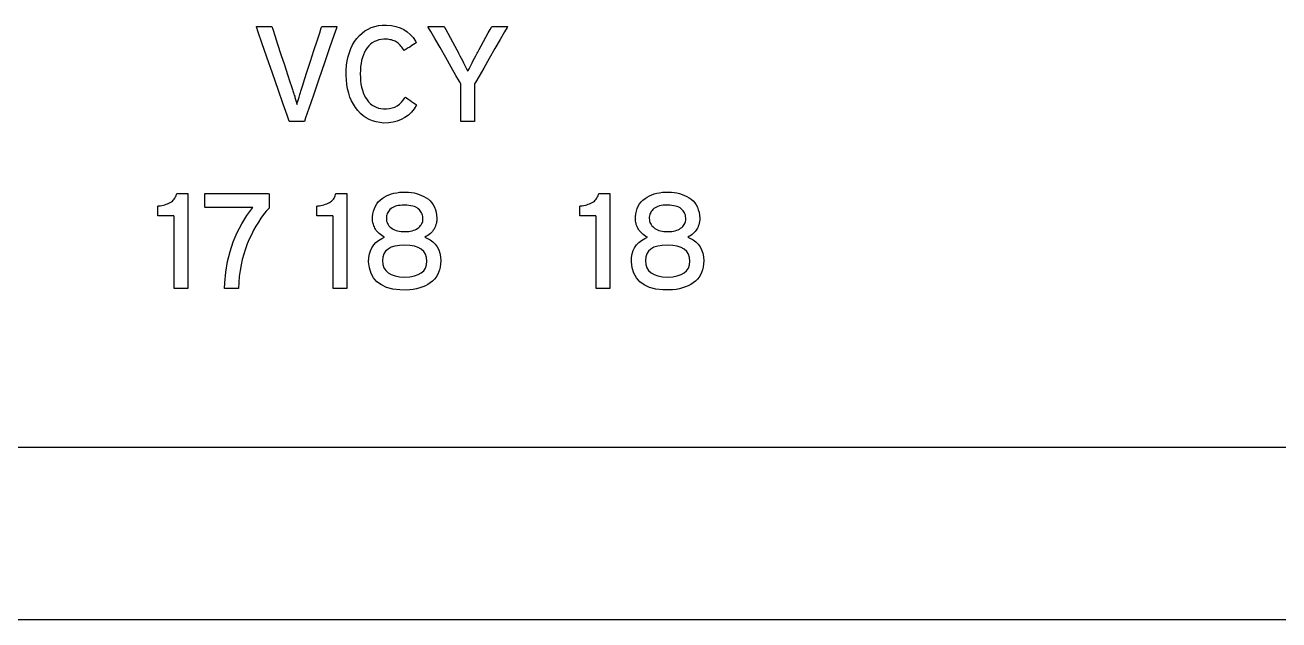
# Model space of a CAD drawing. Extents: x 1 to 47.7, y 0.2 to 35.
# Drawn here: x 34.609 to 35.894, y 8.414 to 9.022 of the extents above; entities that cross this region are included whole.
import ezdxf

# ---------------------------------------------------------------- set-up
doc = ezdxf.new("R2010")
doc.units = 0
doc.header["$MEASUREMENT"] = 0
for name, color, linetype in [('1_1__SCREW_TERMINAL_BLOCK_', 7, 'CONTINUOUS'), ('1_2__CONNECTORIZED_RELAY__', 7, 'CONTINUOUS'), ('7_0_____DWG', 7, 'CONTINUOUS')]:
    doc.layers.add(name, color=color, linetype=linetype)

msp = doc.modelspace()

# ---------------------------------------------------------------- linework, layer by layer
at = {"layer": '1_1__SCREW_TERMINAL_BLOCK_'}
for points in [[(34.7619, 8.7528), (34.7619, 8.7556), (34.7619, 8.7632), (34.7619, 8.7741), (34.7619, 8.7868), (34.7619, 8.7998), (34.7619, 8.8118), (34.7619, 8.8212), (34.7619, 8.8266), (34.7618, 8.8273), (34.7606, 8.8273), (34.7585, 8.8273), (34.7558, 8.8273), (34.7529, 8.8273), (34.75, 8.8273), (34.7476, 8.8273), (34.7459, 8.8273), (34.7453, 8.8273), (34.7453, 8.8277), (34.7453, 8.8287), (34.7453, 8.8302), (34.7453, 8.8319), (34.7453, 8.8336), (34.7453, 8.8353), (34.7453, 8.8365), (34.7453, 8.8372), (34.7461, 8.8374), (34.7478, 8.8376), (34.7494, 8.8379), (34.751, 8.8382), (34.7525, 8.8386), (34.754, 8.839), (34.7554, 8.8396), (34.7567, 8.8402), (34.758, 8.8408), (34.7592, 8.8415), (34.7603, 8.8423), (34.7612, 8.8432), (34.7621, 8.8442), (34.7629, 8.8453), (34.7635, 8.8465), (34.764, 8.8478), (34.7645, 8.8492), (34.7648, 8.85), (34.7656, 8.85), (34.767, 8.85), (34.7689, 8.85), (34.7709, 8.85), (34.7728, 8.85), (34.7745, 8.85), (34.7756, 8.85), (34.7761, 8.85), (34.7761, 8.8462), (34.7761, 8.8364), (34.7761, 8.8222), (34.7761, 8.8057), (34.7761, 8.7886), (34.7761, 8.7731), (34.7761, 8.7608), (34.7761, 8.7537), (34.7759, 8.7528), (34.7749, 8.7528), (34.7731, 8.7528), (34.7708, 8.7528), (34.7684, 8.7528), (34.766, 8.7528), (34.7639, 8.7528), (34.7625, 8.7528)], [(34.8592, 8.8352), (34.8563, 8.8319), (34.8535, 8.8284), (34.8508, 8.8247), (34.8483, 8.8208), (34.8458, 8.8167), (34.8434, 8.8124), (34.8411, 8.8079), (34.8389, 8.8033), (34.8369, 8.7984), (34.835, 8.7933), (34.8333, 8.788), (34.8318, 8.7826), (34.8306, 8.777), (34.8296, 8.7712), (34.8288, 8.7652), (34.8282, 8.7591), (34.8278, 8.7528), (34.8273, 8.7528), (34.8258, 8.7528), (34.8237, 8.7528), (34.8213, 8.7528), (34.8188, 8.7528), (34.8165, 8.7528), (34.8147, 8.7528), (34.8137, 8.7528), (34.8139, 8.7585), (34.815, 8.7696), (34.8168, 8.7803), (34.8194, 8.7906), (34.8226, 8.8005), (34.8266, 8.81), (34.8312, 8.819), (34.8366, 8.8276), (34.8427, 8.8359), (34.8408, 8.8359), (34.8358, 8.8359), (34.8286, 8.8359), (34.8202, 8.8359), (34.8116, 8.8359), (34.8037, 8.8359), (34.7975, 8.8359), (34.7939, 8.8359), (34.7934, 8.836), (34.7934, 8.837), (34.7934, 8.8388), (34.7934, 8.8411), (34.7934, 8.8435), (34.7934, 8.8459), (34.7934, 8.848), (34.7934, 8.8494), (34.7934, 8.85), (34.7959, 8.85), (34.8026, 8.85), (34.8122, 8.85), (34.8234, 8.85), (34.8349, 8.85), (34.8454, 8.85), (34.8537, 8.85), (34.8585, 8.85), (34.8592, 8.8498), (34.8592, 8.8487), (34.8592, 8.8469), (34.8592, 8.8445), (34.8592, 8.842), (34.8592, 8.8395), (34.8592, 8.8373), (34.8592, 8.8358)], [(35.1942, 8.7528), (35.1942, 8.7556), (35.1942, 8.7632), (35.1942, 8.7741), (35.1942, 8.7868), (35.1942, 8.7998), (35.1942, 8.8118), (35.1942, 8.8212), (35.1942, 8.8266), (35.194, 8.8273), (35.1928, 8.8273), (35.1907, 8.8273), (35.188, 8.8273), (35.1851, 8.8273), (35.1822, 8.8273), (35.1798, 8.8273), (35.1781, 8.8273), (35.1775, 8.8273), (35.1775, 8.8277), (35.1775, 8.8287), (35.1775, 8.8302), (35.1775, 8.8319), (35.1775, 8.8336), (35.1775, 8.8353), (35.1775, 8.8365), (35.1775, 8.8372), (35.1783, 8.8374), (35.18, 8.8376), (35.1817, 8.8379), (35.1832, 8.8382), (35.1847, 8.8386), (35.1862, 8.839), (35.1876, 8.8396), (35.1889, 8.8402), (35.1902, 8.8408), (35.1914, 8.8415), (35.1925, 8.8423), (35.1934, 8.8432), (35.1943, 8.8442), (35.1951, 8.8453), (35.1957, 8.8465), (35.1962, 8.8478), (35.1967, 8.8492), (35.197, 8.85), (35.1978, 8.85), (35.1992, 8.85), (35.2011, 8.85), (35.2031, 8.85), (35.205, 8.85), (35.2067, 8.85), (35.2078, 8.85), (35.2083, 8.85), (35.2083, 8.8462), (35.2083, 8.8364), (35.2083, 8.8222), (35.2083, 8.8057), (35.2083, 8.7886), (35.2083, 8.7731), (35.2083, 8.7608), (35.2083, 8.7537), (35.2081, 8.7528), (35.2071, 8.7528), (35.2053, 8.7528), (35.2031, 8.7528), (35.2006, 8.7528), (35.1982, 8.7528), (35.1961, 8.7528), (35.1947, 8.7528)], [(35.3044, 8.7811), (35.3042, 8.7779), (35.3038, 8.7748), (35.3031, 8.772), (35.3022, 8.7693), (35.301, 8.7668), (35.2996, 8.7645), (35.2979, 8.7624), (35.2959, 8.7604), (35.2937, 8.7586), (35.2913, 8.757), (35.2886, 8.7556), (35.2858, 8.7544), (35.2828, 8.7534), (35.2796, 8.7525), (35.2762, 8.7519), (35.2726, 8.7515), (35.2688, 8.7513), (35.2626, 8.7514), (35.2553, 8.7523), (35.249, 8.754), (35.2435, 8.7564), (35.2391, 8.7596), (35.2355, 8.7636), (35.2329, 8.7684), (35.2312, 8.7739), (35.2305, 8.7802), (35.2306, 8.7845), (35.2312, 8.7882), (35.2322, 8.7916), (35.2337, 8.7946), (35.2356, 8.7974), (35.238, 8.7999), (35.2408, 8.802), (35.244, 8.8039), (35.2469, 8.8054), (35.2453, 8.8062), (35.2439, 8.8071), (35.2425, 8.808), (35.2413, 8.809), (35.2402, 8.81), (35.2392, 8.8111), (35.2384, 8.8123), (35.2376, 8.8135), (35.237, 8.8147), (35.2364, 8.8159), (35.2359, 8.817), (35.2354, 8.8182), (35.2351, 8.8194), (35.2348, 8.8205), (35.2346, 8.8216), (35.2345, 8.8227), (35.2344, 8.8238), (35.2345, 8.8263), (35.2349, 8.8293), (35.2355, 8.8321), (35.2363, 8.8348), (35.2374, 8.8372), (35.2387, 8.8394), (35.2403, 8.8415), (35.2422, 8.8433), (35.2443, 8.845), (35.2465, 8.8464), (35.2488, 8.8477), (35.2512, 8.8487), (35.2538, 8.8496), (35.2565, 8.8503), (35.2593, 8.8509), (35.2622, 8.8513), (35.2653, 8.8515), (35.2684, 8.8515), (35.2714, 8.8514), (35.2742, 8.8511), (35.277, 8.8506), (35.2797, 8.8499), (35.2822, 8.8491), (35.2847, 8.8481), (35.2871, 8.847), (35.2894, 8.8456), (35.2916, 8.8441), (35.2936, 8.8424), (35.2953, 8.8405), (35.2968, 8.8384), (35.298, 8.8361), (35.2989, 8.8335), (35.2997, 8.8308), (35.3001, 8.8279), (35.3003, 8.8248), (35.3004, 8.8239), (35.3003, 8.8234), (35.3003, 8.8229), (35.3003, 8.8224), (35.3002, 8.8218), (35.3001, 8.8213), (35.3, 8.8208), (35.2999, 8.8202), (35.2998, 8.8196), (35.2997, 8.819), (35.2995, 8.8184), (35.2993, 8.8178), (35.2991, 8.8172), (35.2988, 8.8165), (35.2986, 8.8159), (35.2983, 8.8153), (35.298, 8.8146), (35.2975, 8.8137), (35.2967, 8.8125), (35.2958, 8.8113), (35.2948, 8.8102), (35.2937, 8.8091), (35.2925, 8.8081), (35.2912, 8.8072), (35.2897, 8.8063), (35.2882, 8.8055), (35.2903, 8.8042), (35.2935, 8.8026), (35.2963, 8.8005), (35.2987, 8.7981), (35.3007, 8.7954), (35.3022, 8.7923), (35.3034, 8.7889), (35.3041, 8.7852)], [(35.2861, 8.8239), (35.2861, 8.8253), (35.2859, 8.8266), (35.2856, 8.8278), (35.2852, 8.8291), (35.2847, 8.8302), (35.284, 8.8313), (35.2833, 8.8324), (35.2824, 8.8334), (35.2814, 8.8344), (35.2802, 8.8353), (35.2788, 8.836), (35.2773, 8.8367), (35.2756, 8.8372), (35.2738, 8.8376), (35.2718, 8.8379), (35.2696, 8.8381), (35.2673, 8.8382), (35.265, 8.8381), (35.2628, 8.838), (35.2609, 8.8377), (35.259, 8.8373), (35.2574, 8.8368), (35.2559, 8.8362), (35.2546, 8.8355), (35.2534, 8.8347), (35.2524, 8.8338), (35.2515, 8.8328), (35.2507, 8.8318), (35.2501, 8.8307), (35.2495, 8.8295), (35.2491, 8.8284), (35.2489, 8.8271), (35.2487, 8.8258), (35.2487, 8.8245), (35.2488, 8.8231), (35.249, 8.8218), (35.2493, 8.8205), (35.2498, 8.8193), (35.2505, 8.8182), (35.2512, 8.8171), (35.2522, 8.8162), (35.2532, 8.8152), (35.2544, 8.8144), (35.2557, 8.8136), (35.2571, 8.8129), (35.2586, 8.8123), (35.2601, 8.8119), (35.2618, 8.8115), (35.2636, 8.8112), (35.2655, 8.8111), (35.2675, 8.811), (35.2696, 8.8111), (35.2716, 8.8112), (35.2734, 8.8115), (35.2752, 8.8119), (35.2768, 8.8124), (35.2782, 8.813), (35.2796, 8.8137), (35.2808, 8.8145), (35.2819, 8.8153), (35.2829, 8.8162), (35.2838, 8.8172), (35.2845, 8.8182), (35.2851, 8.8192), (35.2855, 8.8203), (35.2859, 8.8215), (35.2861, 8.8227)], [(35.2901, 8.7807), (35.2898, 8.7845), (35.2887, 8.7879), (35.287, 8.7907), (35.2845, 8.793), (35.2813, 8.7949), (35.2773, 8.7962), (35.2727, 8.797), (35.2673, 8.7973), (35.262, 8.797), (35.2574, 8.7962), (35.2535, 8.795), (35.2503, 8.7932), (35.2479, 8.791), (35.2461, 8.7883), (35.245, 8.7851), (35.2447, 8.7814), (35.2451, 8.7775), (35.2462, 8.7741), (35.248, 8.7712), (35.2505, 8.7689), (35.2537, 8.767), (35.2576, 8.7657), (35.2621, 8.7648), (35.2674, 8.7645), (35.2727, 8.7649), (35.2773, 8.7657), (35.2812, 8.767), (35.2844, 8.7688), (35.2869, 8.771), (35.2887, 8.7738), (35.2898, 8.777)]]:
    msp.add_lwpolyline(points, close=True, dxfattribs=at)
at = {"layer": '1_2__CONNECTORIZED_RELAY__'}
for points in [[(34.8954, 8.9237), (34.8948, 8.9237), (34.8933, 8.9237), (34.8911, 8.9237), (34.8885, 8.9237), (34.8859, 8.9237), (34.8834, 8.9237), (34.8814, 8.9237), (34.8802, 8.9237), (34.8798, 8.9242), (34.8777, 8.9303), (34.8738, 8.9416), (34.8686, 8.9565), (34.8628, 8.9731), (34.8571, 8.9896), (34.852, 9.0043), (34.8482, 9.0152), (34.8463, 9.0206), (34.8465, 9.0209), (34.8479, 9.0209), (34.85, 9.0209), (34.8525, 9.0209), (34.8553, 9.0209), (34.8579, 9.0209), (34.8601, 9.0209), (34.8616, 9.0209), (34.8621, 9.0209), (34.863, 9.0182), (34.8651, 9.0118), (34.868, 9.0028), (34.8714, 8.9924), (34.8749, 8.9817), (34.8781, 8.9719), (34.8806, 8.9642), (34.8821, 8.9597), (34.8825, 8.9585), (34.8829, 8.9575), (34.8832, 8.9564), (34.8836, 8.9553), (34.884, 8.9542), (34.8843, 8.9531), (34.8847, 8.952), (34.8851, 8.9508), (34.8855, 8.9496), (34.8858, 8.9484), (34.8861, 8.9473), (34.8864, 8.9462), (34.8867, 8.9452), (34.887, 8.9442), (34.8872, 8.9433), (34.8874, 8.9425), (34.8876, 8.9418), (34.8878, 8.9413), (34.888, 8.942), (34.8882, 8.9428), (34.8884, 8.9437), (34.8887, 8.9446), (34.889, 8.9455), (34.8893, 8.9466), (34.8897, 8.9477), (34.89, 8.9488), (34.8904, 8.9501), (34.8908, 8.9513), (34.8911, 8.9524), (34.8915, 8.9536), (34.8918, 8.9547), (34.8921, 8.9558), (34.8925, 8.9569), (34.8928, 8.958), (34.8931, 8.959), (34.8938, 8.961), (34.8956, 8.9668), (34.8984, 8.9754), (34.9017, 8.9856), (34.9052, 8.9963), (34.9084, 9.0063), (34.9111, 9.0145), (34.9127, 9.0197), (34.9132, 9.0209), (34.9141, 9.0209), (34.9158, 9.0209), (34.9182, 9.0209), (34.9208, 9.0209), (34.9235, 9.0209), (34.9259, 9.0209), (34.9277, 9.0209), (34.9287, 9.0209), (34.9282, 9.0194), (34.9256, 9.0118), (34.9213, 8.9993), (34.916, 8.9838), (34.9102, 8.967), (34.9047, 8.9508), (34.8999, 8.937), (34.8966, 8.9274)], [(35.0104, 8.9408), (35.0079, 8.9368), (35.005, 8.9334), (35.0019, 8.9303), (34.9984, 8.9278), (34.9947, 8.9257), (34.9906, 8.9242), (34.9863, 8.923), (34.9816, 8.9224), (34.9769, 8.9222), (34.9728, 8.9226), (34.969, 8.9233), (34.9653, 8.9243), (34.9619, 8.9257), (34.9586, 8.9275), (34.9556, 8.9296), (34.9528, 8.9321), (34.9502, 8.9349), (34.9478, 8.938), (34.9456, 8.9414), (34.9437, 8.9449), (34.9421, 8.9488), (34.9408, 8.9528), (34.9397, 8.9571), (34.9389, 8.9616), (34.9384, 8.9664), (34.9382, 8.9713), (34.9383, 8.9764), (34.9387, 8.9813), (34.9394, 8.9859), (34.9403, 8.9903), (34.9415, 8.9945), (34.943, 8.9984), (34.9448, 9.0021), (34.9469, 9.0056), (34.9492, 9.0088), (34.9518, 9.0117), (34.9545, 9.0143), (34.9574, 9.0165), (34.9606, 9.0184), (34.9639, 9.0199), (34.9675, 9.0211), (34.9712, 9.0219), (34.9752, 9.0224), (34.9797, 9.0225), (34.9846, 9.022), (34.9892, 9.0211), (34.9934, 9.0198), (34.9973, 9.018), (35.0008, 9.0157), (35.0039, 9.0129), (35.0067, 9.0097), (35.0091, 9.006), (35.0098, 9.0042), (35.0089, 9.0036), (35.0073, 9.0026), (35.0054, 9.0014), (35.0033, 9), (35.0012, 8.9987), (34.9994, 8.9975), (34.9981, 8.9967), (34.9975, 8.9963), (34.9968, 8.9974), (34.996, 8.9987), (34.9951, 8.9999), (34.9943, 9.001), (34.9934, 9.002), (34.9925, 9.0029), (34.9915, 9.0038), (34.9905, 9.0046), (34.9896, 9.0053), (34.9885, 9.0059), (34.9873, 9.0064), (34.9861, 9.0068), (34.9848, 9.0072), (34.9834, 9.0075), (34.982, 9.0077), (34.9805, 9.0079), (34.979, 9.008), (34.9769, 9.008), (34.9742, 9.0077), (34.9716, 9.0072), (34.9693, 9.0065), (34.9671, 9.0055), (34.965, 9.0043), (34.9631, 9.0029), (34.9613, 9.0012), (34.9598, 8.9992), (34.9583, 8.997), (34.957, 8.9946), (34.9559, 8.9921), (34.9549, 8.9893), (34.9541, 8.9863), (34.9535, 8.9832), (34.953, 8.9799), (34.9528, 8.9763), (34.9527, 8.9726), (34.9528, 8.9689), (34.953, 8.9654), (34.9534, 8.9621), (34.954, 8.959), (34.9548, 8.956), (34.9557, 8.9533), (34.9568, 8.9507), (34.9581, 8.9483), (34.9596, 8.946), (34.9611, 8.944), (34.9628, 8.9422), (34.9647, 8.9406), (34.9668, 8.9393), (34.969, 8.9383), (34.9713, 8.9375), (34.9738, 8.937), (34.9765, 8.9367), (34.9795, 8.9367), (34.9825, 8.937), (34.9854, 8.9377), (34.988, 8.9386), (34.9905, 8.9399), (34.9927, 8.9415), (34.9948, 8.9434), (34.9966, 8.9456), (34.9983, 8.9481), (34.9989, 8.9487), (34.9999, 8.948), (35.0014, 8.947), (35.0033, 8.9457), (35.0053, 8.9443), (35.0072, 8.943), (35.0088, 8.9418), (35.01, 8.9411)], [(35.0698, 8.9622), (35.0698, 8.9607), (35.0698, 8.9569), (35.0698, 8.9515), (35.0698, 8.9451), (35.0698, 8.9384), (35.0698, 8.9323), (35.0698, 8.9274), (35.0698, 8.9243), (35.0697, 8.9237), (35.0689, 8.9237), (35.0672, 8.9237), (35.065, 8.9237), (35.0626, 8.9237), (35.0602, 8.9237), (35.0581, 8.9237), (35.0565, 8.9237), (35.0557, 8.9237), (35.0557, 8.9245), (35.0557, 8.9277), (35.0557, 8.9328), (35.0557, 8.9391), (35.0557, 8.9457), (35.0557, 8.952), (35.0557, 8.9574), (35.0557, 8.961), (35.0557, 8.9622), (35.0542, 8.9648), (35.0507, 8.9709), (35.0458, 8.9794), (35.0402, 8.9892), (35.0344, 8.9994), (35.029, 9.0086), (35.0248, 9.016), (35.0223, 9.0203), (35.0221, 9.0209), (35.0232, 9.0209), (35.0252, 9.0209), (35.0278, 9.0209), (35.0306, 9.0209), (35.0334, 9.0209), (35.0359, 9.0209), (35.0377, 9.0209), (35.0385, 9.0209), (35.0389, 9.0203), (35.0402, 9.0179), (35.0422, 9.0142), (35.0446, 9.0098), (35.0471, 9.0052), (35.0495, 9.0008), (35.0515, 8.9972), (35.0528, 8.9948), (35.0534, 8.9936), (35.0548, 8.9911), (35.056, 8.9886), (35.0573, 8.9862), (35.0584, 8.9839), (35.0595, 8.9817), (35.0606, 8.9796), (35.0616, 8.9776), (35.0625, 8.9757), (35.0633, 8.9758), (35.0642, 8.9777), (35.0651, 8.9797), (35.0662, 8.9818), (35.0673, 8.9839), (35.0684, 8.9862), (35.0697, 8.9886), (35.071, 8.9911), (35.0724, 8.9937), (35.073, 8.9948), (35.0744, 8.9974), (35.0764, 9.0011), (35.0788, 9.0055), (35.0814, 9.0102), (35.0838, 9.0146), (35.0857, 9.0181), (35.087, 9.0204), (35.0873, 9.0209), (35.0882, 9.0209), (35.0901, 9.0209), (35.0925, 9.0209), (35.0953, 9.0209), (35.0981, 9.0209), (35.1006, 9.0209), (35.1025, 9.0209), (35.1035, 9.0209), (35.103, 9.02), (35.1004, 9.0154), (35.096, 9.0078), (35.0906, 8.9984), (35.0848, 8.9883), (35.0792, 8.9785), (35.0744, 8.9702), (35.0711, 8.9643)], [(34.9249, 8.7528), (34.9249, 8.7556), (34.9249, 8.7632), (34.9249, 8.7741), (34.9249, 8.7867), (34.9249, 8.7998), (34.9249, 8.8117), (34.9249, 8.8212), (34.9249, 8.8266), (34.9247, 8.8273), (34.9235, 8.8273), (34.9214, 8.8273), (34.9188, 8.8273), (34.9158, 8.8273), (34.913, 8.8273), (34.9106, 8.8273), (34.9089, 8.8273), (34.9082, 8.8273), (34.9082, 8.8277), (34.9082, 8.8287), (34.9082, 8.8302), (34.9082, 8.8319), (34.9082, 8.8336), (34.9082, 8.8352), (34.9082, 8.8365), (34.9082, 8.8372), (34.9091, 8.8374), (34.9108, 8.8376), (34.9124, 8.8379), (34.914, 8.8382), (34.9155, 8.8386), (34.917, 8.839), (34.9183, 8.8396), (34.9197, 8.8401), (34.921, 8.8408), (34.9222, 8.8415), (34.9232, 8.8423), (34.9242, 8.8432), (34.9251, 8.8442), (34.9258, 8.8453), (34.9265, 8.8465), (34.927, 8.8478), (34.9274, 8.8492), (34.9277, 8.8499), (34.9286, 8.8499), (34.93, 8.8499), (34.9318, 8.8499), (34.9338, 8.8499), (34.9358, 8.8499), (34.9374, 8.8499), (34.9386, 8.8499), (34.939, 8.8499), (34.939, 8.8462), (34.939, 8.8363), (34.939, 8.8222), (34.939, 8.8056), (34.939, 8.7886), (34.939, 8.773), (34.939, 8.7608), (34.939, 8.7537), (34.9389, 8.7528), (34.9379, 8.7528), (34.9361, 8.7528), (34.9338, 8.7528), (34.9313, 8.7528), (34.9289, 8.7528), (34.9269, 8.7528), (34.9255, 8.7528)], [(35.0351, 8.7811), (35.035, 8.7779), (35.0346, 8.7748), (35.0339, 8.772), (35.0329, 8.7693), (35.0318, 8.7668), (35.0303, 8.7645), (35.0286, 8.7624), (35.0266, 8.7604), (35.0244, 8.7586), (35.022, 8.757), (35.0194, 8.7556), (35.0166, 8.7544), (35.0136, 8.7534), (35.0104, 8.7525), (35.007, 8.7519), (35.0034, 8.7515), (34.9996, 8.7512), (34.9933, 8.7514), (34.9861, 8.7523), (34.9797, 8.754), (34.9743, 8.7564), (34.9698, 8.7596), (34.9663, 8.7636), (34.9637, 8.7683), (34.962, 8.7739), (34.9612, 8.7802), (34.9614, 8.7845), (34.962, 8.7882), (34.963, 8.7915), (34.9645, 8.7946), (34.9664, 8.7974), (34.9687, 8.7999), (34.9715, 8.802), (34.9747, 8.8039), (34.9776, 8.8054), (34.9761, 8.8062), (34.9746, 8.8071), (34.9733, 8.808), (34.9721, 8.809), (34.971, 8.81), (34.97, 8.8111), (34.9691, 8.8122), (34.9684, 8.8134), (34.9677, 8.8147), (34.9671, 8.8159), (34.9666, 8.817), (34.9662, 8.8182), (34.9658, 8.8193), (34.9655, 8.8205), (34.9653, 8.8216), (34.9652, 8.8227), (34.9652, 8.8237), (34.9653, 8.8263), (34.9656, 8.8293), (34.9662, 8.8321), (34.9671, 8.8347), (34.9681, 8.8372), (34.9695, 8.8394), (34.9711, 8.8415), (34.9729, 8.8433), (34.975, 8.845), (34.9772, 8.8464), (34.9795, 8.8476), (34.982, 8.8487), (34.9845, 8.8496), (34.9872, 8.8503), (34.99, 8.8509), (34.993, 8.8513), (34.996, 8.8515), (34.9992, 8.8515), (35.0021, 8.8514), (35.005, 8.8511), (35.0077, 8.8506), (35.0104, 8.8499), (35.013, 8.8491), (35.0155, 8.8481), (35.0179, 8.847), (35.0202, 8.8456), (35.0224, 8.8441), (35.0243, 8.8424), (35.026, 8.8405), (35.0275, 8.8384), (35.0287, 8.8361), (35.0297, 8.8335), (35.0304, 8.8308), (35.0309, 8.8279), (35.0311, 8.8248), (35.0311, 8.8239), (35.0311, 8.8234), (35.0311, 8.8229), (35.031, 8.8224), (35.031, 8.8218), (35.0309, 8.8213), (35.0308, 8.8207), (35.0307, 8.8202), (35.0306, 8.8196), (35.0304, 8.819), (35.0302, 8.8184), (35.03, 8.8178), (35.0298, 8.8171), (35.0296, 8.8165), (35.0293, 8.8159), (35.029, 8.8153), (35.0287, 8.8146), (35.0283, 8.8137), (35.0275, 8.8125), (35.0266, 8.8113), (35.0256, 8.8101), (35.0245, 8.8091), (35.0232, 8.8081), (35.0219, 8.8071), (35.0205, 8.8063), (35.0189, 8.8055), (35.021, 8.8042), (35.0242, 8.8025), (35.0271, 8.8005), (35.0294, 8.7981), (35.0314, 8.7954), (35.033, 8.7923), (35.0341, 8.7889), (35.0348, 8.7852)], [(35.0169, 8.8239), (35.0168, 8.8253), (35.0166, 8.8266), (35.0164, 8.8278), (35.0159, 8.829), (35.0154, 8.8302), (35.0148, 8.8313), (35.014, 8.8324), (35.0132, 8.8334), (35.0121, 8.8344), (35.0109, 8.8353), (35.0096, 8.836), (35.0081, 8.8367), (35.0064, 8.8372), (35.0045, 8.8376), (35.0025, 8.8379), (35.0004, 8.8381), (34.998, 8.8382), (34.9957, 8.8381), (34.9936, 8.8379), (34.9916, 8.8377), (34.9898, 8.8373), (34.9881, 8.8368), (34.9867, 8.8362), (34.9853, 8.8355), (34.9842, 8.8346), (34.9831, 8.8337), (34.9823, 8.8328), (34.9815, 8.8317), (34.9808, 8.8307), (34.9803, 8.8295), (34.9799, 8.8283), (34.9796, 8.8271), (34.9795, 8.8258), (34.9794, 8.8244), (34.9795, 8.8231), (34.9797, 8.8218), (34.9801, 8.8205), (34.9806, 8.8193), (34.9812, 8.8182), (34.982, 8.8171), (34.9829, 8.8161), (34.984, 8.8152), (34.9852, 8.8143), (34.9864, 8.8136), (34.9878, 8.8129), (34.9893, 8.8123), (34.9909, 8.8119), (34.9926, 8.8115), (34.9944, 8.8112), (34.9963, 8.8111), (34.9983, 8.811), (35.0004, 8.8111), (35.0023, 8.8112), (35.0042, 8.8115), (35.0059, 8.8119), (35.0075, 8.8124), (35.009, 8.813), (35.0103, 8.8137), (35.0116, 8.8145), (35.0127, 8.8153), (35.0137, 8.8162), (35.0145, 8.8172), (35.0152, 8.8181), (35.0158, 8.8192), (35.0163, 8.8203), (35.0166, 8.8214), (35.0168, 8.8226)], [(35.0209, 8.7807), (35.0205, 8.7845), (35.0195, 8.7879), (35.0177, 8.7907), (35.0152, 8.793), (35.012, 8.7949), (35.0081, 8.7962), (35.0034, 8.797), (34.998, 8.7973), (34.9927, 8.797), (34.9881, 8.7962), (34.9843, 8.795), (34.9811, 8.7932), (34.9786, 8.791), (34.9768, 8.7882), (34.9758, 8.785), (34.9754, 8.7814), (34.9758, 8.7775), (34.9769, 8.7741), (34.9787, 8.7712), (34.9812, 8.7688), (34.9844, 8.767), (34.9883, 8.7657), (34.9929, 8.7648), (34.9982, 8.7645), (35.0035, 8.7648), (35.0081, 8.7657), (35.012, 8.767), (35.0152, 8.7687), (35.0177, 8.771), (35.0195, 8.7737), (35.0205, 8.777)]]:
    msp.add_lwpolyline(points, close=True, dxfattribs=at)
at = {"layer": '7_0_____DWG'}
for points in [[(36.0149, 8.5901), (35.8708, 8.5901), (35.7246, 8.5901), (35.5764, 8.5901), (35.4263, 8.5901), (35.2744, 8.5901), (35.1209, 8.5901), (34.9657, 8.5901), (34.809, 8.5901), (34.651, 8.5901), (34.4917, 8.5901)], [(37.7585, 8.4136), (37.57, 8.4136), (37.38, 8.4136), (37.1887, 8.4136), (36.996, 8.4136), (36.8022, 8.4136), (36.6074, 8.4136), (36.4115, 8.4136), (36.2148, 8.4136), (36.0172, 8.4136), (35.819, 8.4136), (35.421, 8.4136), (35.0213, 8.4136), (34.6209, 8.4136), (34.2205, 8.4136)]]:
    msp.add_lwpolyline(points, dxfattribs=at)

doc.saveas('drawing.dxf')
